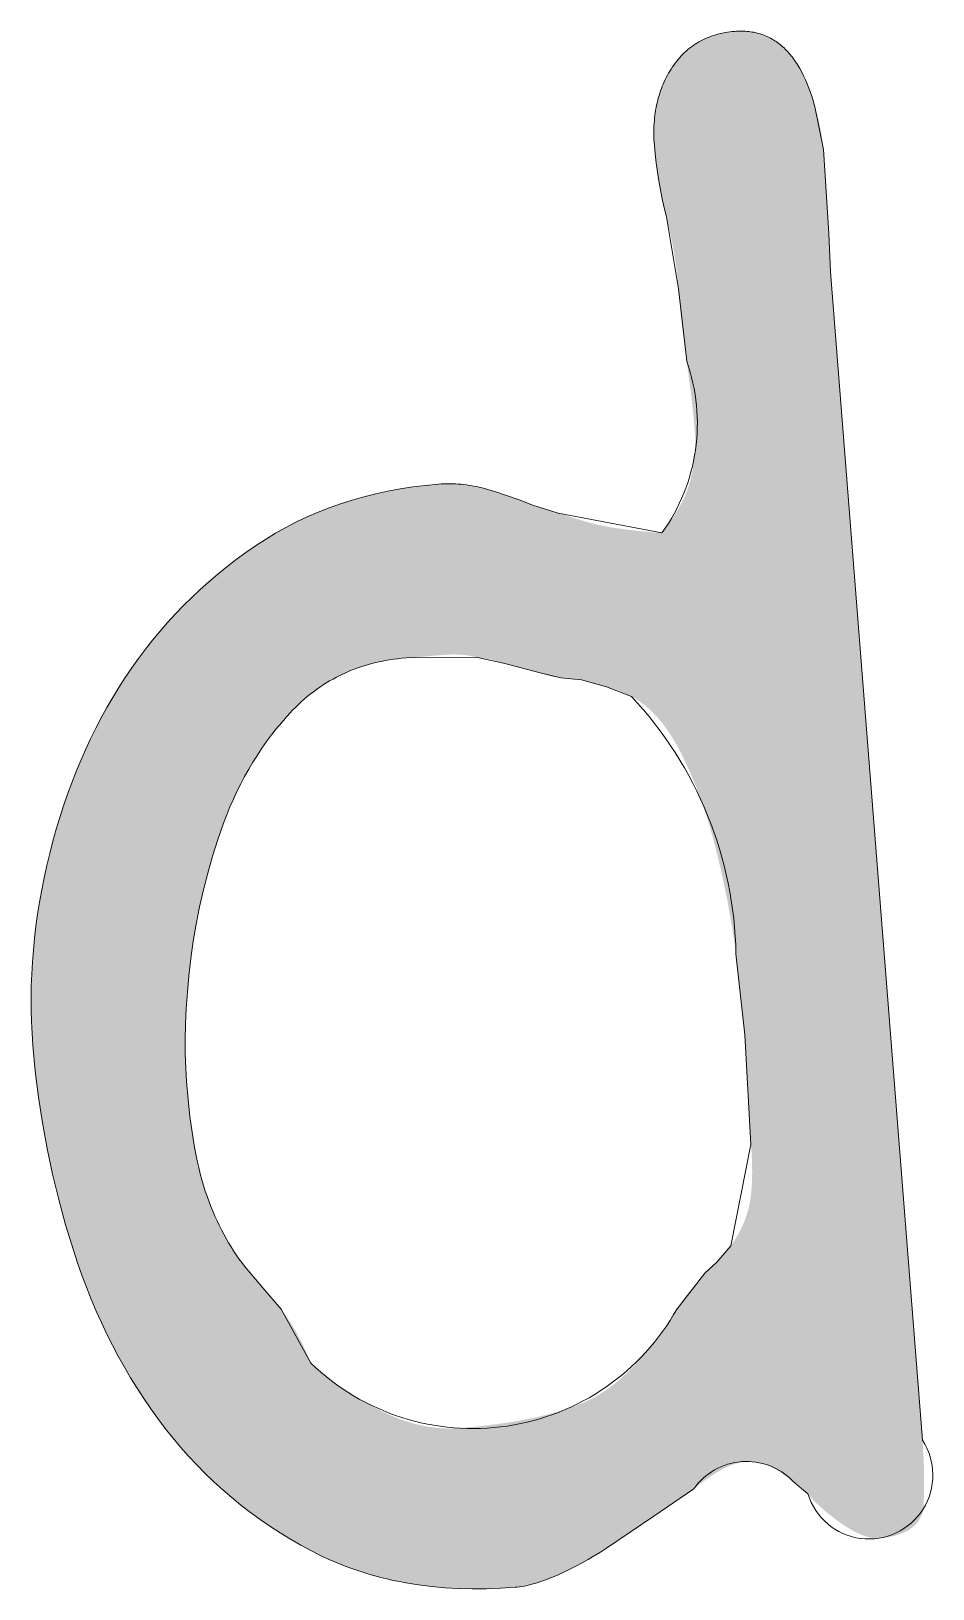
# Model space of a CAD drawing. Header units: millimetres. Extents: x 0 to 118, y 0 to 92.
# Drawn here: x 47.42 to 51.66, y 70.75 to 78.07 of the extents above; entities that cross this region are included whole.
import ezdxf

# ---------------------------------------------------------------- set-up
doc = ezdxf.new("R2010")
doc.units = ezdxf.units.MM
doc.header["$MEASUREMENT"] = 0
doc.layers.add('Default', color=178, linetype='Continuous', true_color=0x000000)

msp = doc.modelspace()

# ---------------------------------------------------------------- hatches: boundary and pattern name
at = {"layer": 'Default'}
h = msp.add_hatch(color=256, dxfattribs=at)
h.paths.add_polyline_path([(51.167, 77.117), (51.1699, 77.024), (51.1753, 76.9374), (51.1753, 76.9372), (51.608, 71.4462), (51.613, 71.3692), (51.6155, 71.2936), (51.6157, 71.2193), (51.6136, 71.1463), (51.6133, 71.1418), (51.613, 71.1374), (51.6125, 71.133), (51.612, 71.1287), (51.6114, 71.1245), (51.6106, 71.1203), (51.6098, 71.1162), (51.6089, 71.1122), (51.6078, 71.1082), (51.6067, 71.1042), (51.6055, 71.1004), (51.6042, 71.0966), (51.6028, 71.0928), (51.6013, 71.0892), (51.5997, 71.0856), (51.598, 71.082), (51.5962, 71.0785), (51.5943, 71.0751), (51.5924, 71.0717), (51.5903, 71.0684), (51.5881, 71.0652), (51.5858, 71.062), (51.5835, 71.0589), (51.581, 71.0559), (51.5785, 71.0529), (51.5758, 71.05), (51.5731, 71.0471), (51.5702, 71.0443), (51.5673, 71.0416), (51.5642, 71.0389), (51.5611, 71.0363), (51.5579, 71.0338), (51.5546, 71.0313), (51.5511, 71.0289), (51.5476, 71.0265), (51.544, 71.0242), (51.5403, 71.022), (51.5365, 71.0198), (51.5326, 71.0177), (51.5286, 71.0157), (51.5245, 71.0137), (51.5203, 71.0118), (51.5161, 71.0099), (51.5117, 71.0081), (51.5072, 71.0064), (51.5027, 71.0048), (51.498, 71.0031), (51.4932, 71.0016), (51.4834, 70.9987), (51.4732, 70.9961), (51.4627, 70.9937), (51.4517, 70.9916), (51.4404, 70.9897), (51.4287, 70.988), (51.4166, 70.9867), (51.4041, 70.9855), (51.4011, 70.9853), (51.398, 70.9852), (51.3949, 70.9852), (51.3918, 70.9852), (51.3887, 70.9853), (51.3855, 70.9855), (51.3823, 70.9857), (51.379, 70.986), (51.3757, 70.9864), (51.3724, 70.9869), (51.3691, 70.9874), (51.3657, 70.9881), (51.3622, 70.9887), (51.3588, 70.9895), (51.3518, 70.9912), (51.3446, 70.9933), (51.3373, 70.9956), (51.3298, 70.9982), (51.3223, 71.0011), (51.3145, 71.0043), (51.3067, 71.0078), (51.2987, 71.0116), (51.2905, 71.0157), (51.2823, 71.0201), (51.2738, 71.0248), (51.2653, 71.0297), (51.2566, 71.035), (51.2388, 71.0464), (51.2204, 71.0589), (51.2014, 71.0727), (51.1819, 71.0876), (51.1618, 71.1037), (51.1412, 71.121), (51.1316, 71.1294), (51.1222, 71.1379), (51.113, 71.1467), (51.1039, 71.1556), (51.095, 71.1648), (51.0863, 71.1742), (51.0777, 71.1838), (51.0693, 71.1936), (51.0652, 71.1984), (51.061, 71.2031), (51.0568, 71.2076), (51.0526, 71.212), (51.0483, 71.2163), (51.044, 71.2204), (51.0396, 71.2244), (51.0352, 71.2283), (51.0308, 71.232), (51.0263, 71.2355), (51.0218, 71.239), (51.0172, 71.2423), (51.0126, 71.2454), (51.008, 71.2484), (51.0034, 71.2513), (50.9987, 71.254), (50.9953, 71.2568), (50.9916, 71.2597), (50.9834, 71.2659), (50.9741, 71.2725), (50.9635, 71.2796), (50.939, 71.2953), (50.9098, 71.313), (50.9019, 71.3174), (50.8979, 71.3196), (50.8939, 71.3216), (50.8899, 71.3236), (50.8859, 71.3254), (50.8818, 71.3272), (50.8778, 71.3289), (50.8737, 71.3305), (50.8696, 71.332), (50.8655, 71.3335), (50.8614, 71.3349), (50.8572, 71.3361), (50.8531, 71.3373), (50.8489, 71.3384), (50.8447, 71.3395), (50.8405, 71.3404), (50.8363, 71.3412), (50.832, 71.342), (50.8278, 71.3427), (50.8235, 71.3433), (50.8192, 71.3438), (50.8149, 71.3443), (50.8105, 71.3446), (50.8062, 71.3449), (50.8018, 71.3451), (50.7975, 71.3452), (50.7931, 71.3452), (50.7886, 71.3451), (50.7842, 71.3449), (50.7797, 71.3447), (50.7753, 71.3444), (50.7692, 71.3438), (50.7631, 71.343), (50.7569, 71.342), (50.7506, 71.3408), (50.7441, 71.3394), (50.7376, 71.3377), (50.731, 71.3358), (50.7243, 71.3337), (50.7174, 71.3314), (50.7105, 71.3288), (50.7035, 71.3261), (50.6964, 71.3231), (50.6892, 71.3199), (50.6818, 71.3164), (50.6744, 71.3128), (50.6669, 71.3089), (50.6516, 71.3006), (50.6358, 71.2913), (50.6197, 71.2811), (50.6032, 71.2701), (50.5863, 71.2582), (50.569, 71.2454), (50.5512, 71.2318), (50.5331, 71.2172), (50.345, 71.0883), (50.1226, 70.9388), (50.094, 70.9203), (50.0653, 70.9026), (50.0366, 70.8857), (50.0079, 70.8695), (49.9791, 70.8541), (49.9502, 70.8394), (49.9213, 70.8255), (49.8924, 70.8123), (49.8638, 70.8002), (49.8363, 70.7895), (49.8098, 70.7802), (49.7969, 70.7761), (49.7843, 70.7723), (49.7719, 70.7689), (49.7598, 70.7658), (49.748, 70.763), (49.7364, 70.7607), (49.7251, 70.7586), (49.714, 70.7569), (49.7032, 70.7556), (49.6926, 70.7546), (49.6245, 70.7502), (49.5575, 70.7478), (49.4916, 70.7474), (49.4269, 70.7491), (49.3632, 70.7527), (49.3006, 70.7584), (49.2392, 70.766), (49.2089, 70.7706), (49.1789, 70.7757), (49.1491, 70.7813), (49.1196, 70.7874), (49.0904, 70.794), (49.0615, 70.8011), (49.0329, 70.8087), (49.0045, 70.8168), (48.9764, 70.8254), (48.9486, 70.8345), (48.9211, 70.8441), (48.8938, 70.8543), (48.8669, 70.8649), (48.8402, 70.876), (48.8138, 70.8877), (48.7876, 70.8998), (48.7618, 70.9124), (48.7362, 70.9256), (48.6858, 70.9529), (48.6364, 70.9814), (48.588, 71.011), (48.5405, 71.0418), (48.4941, 71.0738), (48.4486, 71.1069), (48.4041, 71.1412), (48.3607, 71.1766), (48.3182, 71.2132), (48.2766, 71.2509), (48.2361, 71.2899), (48.1966, 71.3299), (48.158, 71.3712), (48.1204, 71.4135), (48.0838, 71.4571), (48.0482, 71.5018), (48.0136, 71.5475), (47.98, 71.5941), (47.9475, 71.6415), (47.9159, 71.6899), (47.8854, 71.7391), (47.8558, 71.7893), (47.8273, 71.8403), (47.7997, 71.8921), (47.7732, 71.9449), (47.7477, 71.9985), (47.7232, 72.053), (47.6998, 72.1084), (47.6773, 72.1646), (47.6559, 72.2218), (47.6354, 72.2797), (47.616, 72.3386), (47.5799, 72.4575), (47.5472, 72.5768), (47.5182, 72.6966), (47.4926, 72.8169), (47.4706, 72.9376), (47.4521, 73.0588), (47.4372, 73.1804), (47.4257, 73.3026), (47.422, 73.3579), (47.4194, 73.4133), (47.4179, 73.4688), (47.4176, 73.5245), (47.4185, 73.5804), (47.4206, 73.6363), (47.4238, 73.6925), (47.4281, 73.7487), (47.4337, 73.8051), (47.4403, 73.8617), (47.4482, 73.9183), (47.4572, 73.9752), (47.4674, 74.0321), (47.4787, 74.0892), (47.4912, 74.1464), (47.5049, 74.2038), (47.5197, 74.2608), (47.5354, 74.3172), (47.5521, 74.3728), (47.5699, 74.4277), (47.5886, 74.4819), (47.6083, 74.5353), (47.629, 74.5881), (47.6507, 74.6401), (47.6734, 74.6914), (47.6971, 74.742), (47.7218, 74.7918), (47.7475, 74.841), (47.7741, 74.8894), (47.8018, 74.9371), (47.8305, 74.9841), (47.8601, 75.0304), (47.8908, 75.0758), (47.9225, 75.1204), (47.9552, 75.164), (47.9889, 75.2068), (48.0236, 75.2486), (48.0594, 75.2896), (48.0961, 75.3296), (48.1338, 75.3687), (48.1726, 75.407), (48.2124, 75.4443), (48.2531, 75.4807), (48.2949, 75.5162), (48.3377, 75.5508), (48.3815, 75.5845), (48.4263, 75.6173), (48.4721, 75.6492), (48.5188, 75.6798), (48.5665, 75.7087), (48.6151, 75.736), (48.6647, 75.7616), (48.7151, 75.7855), (48.7666, 75.8078), (48.8189, 75.8285), (48.8722, 75.8474), (48.9264, 75.8647), (48.9816, 75.8804), (49.0377, 75.8944), (49.0947, 75.9067), (49.1526, 75.9173), (49.2115, 75.9263), (49.2713, 75.9337), (49.3321, 75.9393), (49.3455, 75.9402), (49.3589, 75.9409), (49.3722, 75.9412), (49.3856, 75.9413), (49.3989, 75.941), (49.4122, 75.9405), (49.4254, 75.9397), (49.4387, 75.9386), (49.4519, 75.9373), (49.4651, 75.9356), (49.4782, 75.9337), (49.4914, 75.9315), (49.5045, 75.929), (49.5176, 75.9262), (49.5307, 75.9232), (49.5438, 75.9198), (49.5701, 75.9125), (49.5971, 75.9045), (49.653, 75.8864), (49.7113, 75.8655), (49.772, 75.8419), (49.8953, 75.8034), (50.0183, 75.7651), (50.0342, 75.7604), (50.051, 75.7559), (50.0687, 75.7515), (50.0873, 75.7473), (50.1274, 75.7394), (50.1711, 75.7321), (50.2185, 75.7255), (50.2697, 75.7196), (50.3245, 75.7144), (50.3831, 75.7098), (50.3963, 75.7273), (50.409, 75.7446), (50.421, 75.7617), (50.4324, 75.7786), (50.4432, 75.7954), (50.4533, 75.8119), (50.4627, 75.8282), (50.4716, 75.8444), (50.4798, 75.8603), (50.4873, 75.8761), (50.4942, 75.8917), (50.5005, 75.9071), (50.5061, 75.9223), (50.5086, 75.9299), (50.511, 75.9374), (50.5133, 75.9448), (50.5153, 75.9522), (50.5172, 75.9596), (50.519, 75.9669), (50.5252, 75.9955), (50.5303, 76.0235), (50.5325, 76.0373), (50.5344, 76.051), (50.536, 76.0644), (50.5373, 76.0777), (50.5384, 76.0909), (50.5392, 76.1039), (50.5398, 76.1167), (50.54, 76.1294), (50.54, 76.1419), (50.5398, 76.1543), (50.5393, 76.1665), (50.5385, 76.1786), (50.5311, 76.2624), (50.5221, 76.3468), (50.4995, 76.5177), (50.477, 76.6886), (50.4681, 76.7731), (50.4608, 76.8571), (50.457, 76.8989), (50.4523, 76.9408), (50.4466, 76.9828), (50.44, 77.025), (50.4325, 77.0673), (50.424, 77.1097), (50.4146, 77.1523), (50.4042, 77.195), (50.3938, 77.2376), (50.3844, 77.2801), (50.3759, 77.3224), (50.3683, 77.3647), (50.3617, 77.4069), (50.356, 77.449), (50.3513, 77.491), (50.3475, 77.5329), (50.3458, 77.5595), (50.3454, 77.5726), (50.3451, 77.5856), (50.3451, 77.5985), (50.3453, 77.6112), (50.3458, 77.6239), (50.3465, 77.6364), (50.3474, 77.6488), (50.3486, 77.661), (50.3499, 77.6732), (50.3516, 77.6852), (50.3534, 77.6971), (50.3555, 77.7088), (50.3578, 77.7205), (50.3603, 77.732), (50.3631, 77.7434), (50.3661, 77.7547), (50.3694, 77.7659), (50.3728, 77.7769), (50.3765, 77.7878), (50.3805, 77.7986), (50.3847, 77.8093), (50.3891, 77.8198), (50.3937, 77.8302), (50.3986, 77.8405), (50.4037, 77.8507), (50.409, 77.8608), (50.4146, 77.8707), (50.4204, 77.8805), (50.4265, 77.8902), (50.4327, 77.8998), (50.4392, 77.9091), (50.4458, 77.9183), (50.4527, 77.9271), (50.4596, 77.9357), (50.4668, 77.944), (50.4741, 77.9521), (50.4816, 77.9598), (50.4893, 77.9674), (50.4972, 77.9746), (50.5052, 77.9816), (50.5134, 77.9883), (50.5218, 77.9947), (50.5303, 78.0009), (50.539, 78.0068), (50.5479, 78.0124), (50.557, 78.0178), (50.5662, 78.0229), (50.5757, 78.0277), (50.5853, 78.0323), (50.595, 78.0366), (50.605, 78.0406), (50.6151, 78.0443), (50.6254, 78.0478), (50.6358, 78.051), (50.6465, 78.054), (50.6573, 78.0567), (50.6683, 78.0591), (50.6794, 78.0612), (50.6908, 78.0631), (50.7023, 78.0647), (50.714, 78.066), (50.7258, 78.0671), (50.7344, 78.0677), (50.7428, 78.0681), (50.7512, 78.0683), (50.7595, 78.0683), (50.7677, 78.0681), (50.7758, 78.0677), (50.7838, 78.0671), (50.7917, 78.0663), (50.7996, 78.0653), (50.8074, 78.0642), (50.8151, 78.0628), (50.8227, 78.0612), (50.8302, 78.0595), (50.8376, 78.0575), (50.845, 78.0554), (50.8523, 78.053), (50.8595, 78.0505), (50.8666, 78.0478), (50.8736, 78.0449), (50.8805, 78.0418), (50.8874, 78.0385), (50.8941, 78.035), (50.9008, 78.0313), (50.9074, 78.0274), (50.9139, 78.0233), (50.9203, 78.019), (50.9267, 78.0145), (50.9329, 78.0099), (50.9391, 78.005), (50.9452, 77.9999), (50.9512, 77.9947), (50.9571, 77.9893), (50.963, 77.9836), (50.9687, 77.9778), (50.9744, 77.9718), (50.98, 77.9655), (50.9855, 77.9591), (50.9909, 77.9525), (50.9962, 77.9457), (51.0015, 77.9387), (51.0067, 77.9315), (51.0117, 77.9241), (51.0167, 77.9165), (51.0217, 77.9088), (51.0265, 77.9008), (51.0312, 77.8926), (51.0405, 77.8757), (51.0494, 77.858), (51.0579, 77.8396), (51.0661, 77.8203), (51.074, 77.8003), (51.0816, 77.7795), (51.0888, 77.7579), (51.0957, 77.7355), (51.1022, 77.7124), (51.1096, 77.6887), (51.1164, 77.6647), (51.1224, 77.6402), (51.1277, 77.6153), (51.1324, 77.59), (51.1363, 77.5642), (51.1395, 77.5381), (51.1419, 77.5114), (51.157, 77.3204), (51.1638, 77.2158)], flags=0)
h.paths.add_polyline_path([(50.7312, 73.7314), (50.7571, 73.5171), (50.7733, 73.3504), (50.7733, 73.3503), (50.8018, 72.8361), (50.8048, 72.7925), (50.8067, 72.7512), (50.8074, 72.7123), (50.807, 72.6757), (50.8064, 72.6584), (50.8054, 72.6416), (50.8042, 72.6253), (50.8028, 72.6097), (50.801, 72.5947), (50.799, 72.5803), (50.7966, 72.5665), (50.794, 72.5532), (50.7911, 72.5403), (50.7879, 72.5274), (50.7843, 72.5147), (50.7804, 72.5021), (50.7762, 72.4896), (50.7716, 72.4773), (50.7667, 72.465), (50.7615, 72.4529), (50.7559, 72.4409), (50.75, 72.429), (50.7437, 72.4172), (50.7371, 72.4055), (50.7302, 72.394), (50.7229, 72.3826), (50.7153, 72.3712), (50.7073, 72.36), (50.7073, 72.36), (50.6413, 72.2828), (50.6413, 72.2828), (50.5853, 72.2304), (50.5304, 72.1659), (50.5132, 72.1451), (50.4948, 72.1211), (50.4751, 72.094), (50.4542, 72.0638), (50.4275, 72.0221), (50.4008, 71.9824), (50.3741, 71.9446), (50.3474, 71.9087), (50.3207, 71.8747), (50.294, 71.8426), (50.2673, 71.8125), (50.2405, 71.7843), (50.2272, 71.7709), (50.2138, 71.758), (50.2004, 71.7455), (50.187, 71.7336), (50.1736, 71.7221), (50.1602, 71.7111), (50.1468, 71.7006), (50.1335, 71.6906), (50.1201, 71.6811), (50.1066, 71.672), (50.0932, 71.6634), (50.0798, 71.6553), (50.0664, 71.6477), (50.053, 71.6406), (50.0396, 71.6339), (50.0261, 71.6277), (49.9986, 71.6161), (49.9698, 71.605), (49.9397, 71.5944), (49.9083, 71.5843), (49.8756, 71.5747), (49.8415, 71.5656), (49.8062, 71.557), (49.7696, 71.549), (49.7316, 71.5414), (49.6924, 71.5344), (49.61, 71.5218), (49.5224, 71.5112), (49.4295, 71.5027), (49.4183, 71.502), (49.4071, 71.5014), (49.3958, 71.5011), (49.3845, 71.5009), (49.3732, 71.501), (49.3618, 71.5014), (49.3504, 71.5019), (49.339, 71.5027), (49.3276, 71.5036), (49.3161, 71.5048), (49.3046, 71.5063), (49.2931, 71.5079), (49.2815, 71.5098), (49.2699, 71.5119), (49.2583, 71.5142), (49.2467, 71.5167), (49.2233, 71.5224), (49.1998, 71.529), (49.1762, 71.5365), (49.1525, 71.5449), (49.1287, 71.5541), (49.1047, 71.5643), (49.0807, 71.5753), (49.0565, 71.5873), (49.009, 71.6123), (48.9634, 71.6381), (48.9199, 71.6646), (48.8785, 71.6918), (48.8585, 71.7057), (48.839, 71.7197), (48.8201, 71.734), (48.8016, 71.7484), (48.7836, 71.763), (48.7662, 71.7778), (48.7492, 71.7928), (48.7328, 71.808), (48.7175, 71.8451), (48.7015, 71.8806), (48.6849, 71.9146), (48.6677, 71.947), (48.6589, 71.9627), (48.6499, 71.9779), (48.6408, 71.9928), (48.6315, 72.0073), (48.622, 72.0214), (48.6124, 72.0351), (48.6026, 72.0484), (48.5721, 72.089), (48.5615, 72.1022), (48.5509, 72.1151), (48.54, 72.1275), (48.5291, 72.1396), (48.5179, 72.1514), (48.5067, 72.1627), (48.4953, 72.174), (48.4842, 72.1856), (48.4732, 72.1976), (48.4624, 72.2101), (48.4517, 72.223), (48.4412, 72.2362), (48.4309, 72.2499), (48.4207, 72.2641), (48.4074, 72.2812), (48.3945, 72.2988), (48.3819, 72.3169), (48.3695, 72.3354), (48.3575, 72.3544), (48.3457, 72.3738), (48.3343, 72.3936), (48.3231, 72.4139), (48.3122, 72.4347), (48.3017, 72.4559), (48.2914, 72.4775), (48.2815, 72.4996), (48.2718, 72.5221), (48.2624, 72.5451), (48.2445, 72.5925), (48.2361, 72.6171), (48.2279, 72.643), (48.2201, 72.6701), (48.2126, 72.6983), (48.2054, 72.7278), (48.1985, 72.7585), (48.1858, 72.8234), (48.1744, 72.8932), (48.1643, 72.9678), (48.1555, 73.0472), (48.1481, 73.1313), (48.1441, 73.1952), (48.1419, 73.2615), (48.1416, 73.3302), (48.1432, 73.4012), (48.1467, 73.4747), (48.1521, 73.5505), (48.1593, 73.6288), (48.1685, 73.7095), (48.1797, 73.791), (48.1932, 73.872), (48.209, 73.9525), (48.2272, 74.0324), (48.2476, 74.1117), (48.2702, 74.1904), (48.2952, 74.2686), (48.3225, 74.3463), (48.3371, 74.3846), (48.3524, 74.4222), (48.3685, 74.4591), (48.3854, 74.4953), (48.403, 74.5309), (48.4214, 74.5657), (48.4405, 74.5999), (48.4605, 74.6334), (48.4811, 74.6662), (48.5025, 74.6982), (48.5247, 74.7297), (48.5477, 74.7604), (48.5714, 74.7904), (48.5958, 74.8198), (48.621, 74.8484), (48.647, 74.8764), (48.6603, 74.89), (48.6738, 74.9032), (48.6875, 74.9161), (48.7015, 74.9285), (48.7156, 74.9406), (48.73, 74.9523), (48.7446, 74.9636), (48.7594, 74.9746), (48.7744, 74.9851), (48.7897, 74.9953), (48.8052, 75.0051), (48.8209, 75.0145), (48.8368, 75.0235), (48.8529, 75.0322), (48.8692, 75.0404), (48.8858, 75.0483), (48.9026, 75.0558), (48.9196, 75.0629), (48.9368, 75.0697), (48.9542, 75.076), (48.9718, 75.082), (48.9897, 75.0876), (49.0078, 75.0928), (49.0261, 75.0976), (49.0446, 75.1021), (49.0633, 75.1061), (49.0823, 75.1098), (49.1015, 75.1131), (49.1208, 75.116), (49.1404, 75.1186), (49.1603, 75.1207), (49.1803, 75.1225), (49.3713, 75.1376), (49.3802, 75.1382), (49.3892, 75.1386), (49.3982, 75.1388), (49.4072, 75.1388), (49.4162, 75.1387), (49.4252, 75.1384), (49.4343, 75.1379), (49.4433, 75.1372), (49.4524, 75.1363), (49.4615, 75.1352), (49.4705, 75.134), (49.4797, 75.1325), (49.4888, 75.1309), (49.4979, 75.1291), (49.5071, 75.1271), (49.5162, 75.1249), (49.5314, 75.1229), (49.5466, 75.1205), (49.5619, 75.1178), (49.5771, 75.1147), (49.5924, 75.1112), (49.6078, 75.1074), (49.6231, 75.1032), (49.6385, 75.0986), (49.6723, 75.0884), (49.7123, 75.0773), (49.8103, 75.0521), (49.8165, 75.0496), (49.8227, 75.0473), (49.8289, 75.0451), (49.8351, 75.0431), (49.8412, 75.0412), (49.8474, 75.0395), (49.8535, 75.0379), (49.8596, 75.0364), (49.8657, 75.035), (49.8718, 75.0338), (49.8779, 75.0328), (49.884, 75.0319), (49.8901, 75.0311), (49.8962, 75.0305), (49.9022, 75.03), (49.9082, 75.0296), (49.9323, 75.0282), (49.9564, 75.026), (49.9808, 75.0231), (50.0052, 75.0194), (50.0651, 75.0015), (50.1219, 74.9865), (50.1358, 74.9829), (50.1499, 74.9786), (50.1642, 74.9738), (50.1788, 74.9685), (50.1936, 74.9626), (50.2087, 74.9562), (50.224, 74.9492), (50.2396, 74.9417), (50.2481, 74.937), (50.2566, 74.9321), (50.2651, 74.9269), (50.2734, 74.9214), (50.2817, 74.9157), (50.2899, 74.9097), (50.298, 74.9035), (50.3061, 74.897), (50.3141, 74.8903), (50.322, 74.8833), (50.3298, 74.8761), (50.3376, 74.8686), (50.3452, 74.8609), (50.3529, 74.8529), (50.3604, 74.8447), (50.3679, 74.8362), (50.3752, 74.8274), (50.3826, 74.8184), (50.3898, 74.8092), (50.397, 74.7997), (50.4111, 74.78), (50.4249, 74.7592), (50.4385, 74.7374), (50.4517, 74.7147), (50.4647, 74.6909), (50.4773, 74.6662), (50.5018, 74.6149), (50.525, 74.5621), (50.547, 74.508), (50.5678, 74.4525), (50.5874, 74.3956), (50.6057, 74.3373), (50.6229, 74.2776), (50.6389, 74.2164), (50.6678, 74.0933), (50.6928, 73.9714), (50.7139, 73.8508)], flags=0)

# ---------------------------------------------------------------- linework, layer by layer
at = {"layer": 'Default', "color": 178, "lineweight": 0, "true_color": 0x000000}
for points in [[(51.167, 77.117), (51.1753, 76.9374), (51.608, 71.4462, -1.150114), (51.0693, 71.1936), (50.9987, 71.254, 0.471093), (50.5331, 71.2172), (50.345, 71.0883), (50.1226, 70.9388), (50.094, 70.9203), (50.0653, 70.9026), (50.0366, 70.8857), (50.0079, 70.8695), (49.9791, 70.8541), (49.9502, 70.8394), (49.9213, 70.8255), (49.8924, 70.8123), (49.8638, 70.8002), (49.8363, 70.7895), (49.8098, 70.7802), (49.7969, 70.7761), (49.7843, 70.7723), (49.7719, 70.7689), (49.7598, 70.7658), (49.748, 70.763), (49.7364, 70.7607), (49.7251, 70.7586), (49.714, 70.7569), (49.7032, 70.7556), (49.6926, 70.7546), (49.6245, 70.7502), (49.5575, 70.7478), (49.4916, 70.7474), (49.4269, 70.7491), (49.3632, 70.7527), (49.3006, 70.7584), (49.2392, 70.766), (49.2089, 70.7706), (49.1789, 70.7757), (49.1491, 70.7813), (49.1196, 70.7874), (49.0904, 70.794), (49.0615, 70.8011), (49.0329, 70.8087), (49.0045, 70.8168), (48.9764, 70.8254), (48.9486, 70.8345), (48.9211, 70.8441), (48.8938, 70.8543), (48.8669, 70.8649), (48.8402, 70.876), (48.8138, 70.8877), (48.7876, 70.8998), (48.7618, 70.9124), (48.7362, 70.9256), (48.6858, 70.9529), (48.6364, 70.9814), (48.588, 71.011), (48.5405, 71.0418), (48.4941, 71.0738), (48.4486, 71.1069), (48.4041, 71.1412), (48.3607, 71.1766), (48.3182, 71.2132), (48.2766, 71.2509), (48.2361, 71.2899), (48.1966, 71.3299), (48.158, 71.3712), (48.1204, 71.4135), (48.0838, 71.4571), (48.0482, 71.5018), (48.0136, 71.5475), (47.98, 71.5941), (47.9475, 71.6415), (47.9159, 71.6899), (47.8854, 71.7391), (47.8558, 71.7893), (47.8273, 71.8403), (47.7997, 71.8921), (47.7732, 71.9449), (47.7477, 71.9985), (47.7232, 72.053), (47.6998, 72.1084), (47.6773, 72.1646), (47.6559, 72.2218), (47.6354, 72.2797), (47.616, 72.3386), (47.5799, 72.4575), (47.5472, 72.5768), (47.5182, 72.6966), (47.4926, 72.8169), (47.4706, 72.9376), (47.4521, 73.0588), (47.4372, 73.1804), (47.4257, 73.3026), (47.422, 73.3579), (47.4194, 73.4133), (47.4179, 73.4688), (47.4176, 73.5245), (47.4185, 73.5804), (47.4206, 73.6363), (47.4238, 73.6925), (47.4281, 73.7487), (47.4337, 73.8051), (47.4403, 73.8617), (47.4482, 73.9183), (47.4572, 73.9752), (47.4674, 74.0321), (47.4787, 74.0892), (47.4912, 74.1464), (47.5049, 74.2038), (47.5197, 74.2608), (47.5354, 74.3172), (47.5521, 74.3728), (47.5699, 74.4277), (47.5886, 74.4819), (47.6083, 74.5353), (47.629, 74.5881), (47.6507, 74.6401), (47.6734, 74.6914), (47.6971, 74.742), (47.7218, 74.7918), (47.7475, 74.841), (47.7741, 74.8894), (47.8018, 74.9371), (47.8305, 74.9841), (47.8601, 75.0304), (47.8908, 75.0758), (47.9225, 75.1204), (47.9552, 75.164), (47.9889, 75.2068), (48.0236, 75.2486), (48.0594, 75.2896), (48.0961, 75.3296), (48.1338, 75.3687), (48.1726, 75.407), (48.2124, 75.4443), (48.2531, 75.4807), (48.2949, 75.5162), (48.3377, 75.5508), (48.3815, 75.5845), (48.4263, 75.6173), (48.4721, 75.6492), (48.5188, 75.6798), (48.5665, 75.7087), (48.6151, 75.736), (48.6647, 75.7616), (48.7151, 75.7855), (48.7666, 75.8078), (48.8189, 75.8285), (48.8722, 75.8474), (48.9264, 75.8647), (48.9816, 75.8804), (49.0377, 75.8944), (49.0947, 75.9067), (49.1526, 75.9173), (49.2115, 75.9263), (49.2713, 75.9337), (49.3321, 75.9393), (49.3455, 75.9402), (49.3589, 75.9409), (49.3722, 75.9412), (49.3856, 75.9413), (49.3989, 75.941), (49.4122, 75.9405), (49.4254, 75.9397), (49.4387, 75.9386), (49.4519, 75.9373), (49.4651, 75.9356), (49.4782, 75.9337), (49.4914, 75.9315), (49.5045, 75.929), (49.5176, 75.9262), (49.5307, 75.9232), (49.5438, 75.9198), (49.5701, 75.9125), (49.5971, 75.9045), (49.653, 75.8864), (49.7113, 75.8655), (49.772, 75.8419), (49.8953, 75.8034), (50.3831, 75.7098, 0.246213), (50.4995, 76.5177), (50.4608, 76.8571), (50.4042, 77.195), (50.3938, 77.2376), (50.3844, 77.2801), (50.3759, 77.3224), (50.3683, 77.3647), (50.3617, 77.4069), (50.356, 77.449), (50.3513, 77.491), (50.3475, 77.5329), (50.3458, 77.5595), (50.3454, 77.5726), (50.3451, 77.5856), (50.3451, 77.5985), (50.3453, 77.6112), (50.3458, 77.6239), (50.3465, 77.6364), (50.3474, 77.6488), (50.3486, 77.661), (50.3499, 77.6732), (50.3516, 77.6852), (50.3534, 77.6971), (50.3555, 77.7088), (50.3578, 77.7205), (50.3603, 77.732), (50.3631, 77.7434), (50.3661, 77.7547), (50.3694, 77.7659), (50.3728, 77.7769), (50.3765, 77.7878), (50.3805, 77.7986), (50.3847, 77.8093), (50.3891, 77.8198), (50.3937, 77.8302), (50.3986, 77.8405), (50.4037, 77.8507), (50.409, 77.8608), (50.4146, 77.8707), (50.4204, 77.8805), (50.4265, 77.8902), (50.4327, 77.8998), (50.4392, 77.9091), (50.4458, 77.9183), (50.4527, 77.9271), (50.4596, 77.9357), (50.4668, 77.944), (50.4741, 77.9521), (50.4816, 77.9598), (50.4893, 77.9674), (50.4972, 77.9746), (50.5052, 77.9816), (50.5134, 77.9883), (50.5218, 77.9947), (50.5303, 78.0009), (50.539, 78.0068), (50.5479, 78.0124), (50.557, 78.0178), (50.5662, 78.0229), (50.5757, 78.0277), (50.5853, 78.0323), (50.595, 78.0366), (50.605, 78.0406), (50.6151, 78.0443), (50.6254, 78.0478), (50.6358, 78.051), (50.6465, 78.054), (50.6573, 78.0567), (50.6683, 78.0591), (50.6794, 78.0612), (50.6908, 78.0631), (50.7023, 78.0647), (50.714, 78.066), (50.7258, 78.0671), (50.7344, 78.0677), (50.7428, 78.0681), (50.7512, 78.0683), (50.7595, 78.0683), (50.7677, 78.0681), (50.7758, 78.0677), (50.7838, 78.0671), (50.7917, 78.0663), (50.7996, 78.0653), (50.8074, 78.0642), (50.8151, 78.0628), (50.8227, 78.0612), (50.8302, 78.0595), (50.8376, 78.0575), (50.845, 78.0554), (50.8523, 78.053), (50.8595, 78.0505), (50.8666, 78.0478), (50.8736, 78.0449), (50.8805, 78.0418), (50.8874, 78.0385), (50.8941, 78.035), (50.9008, 78.0313), (50.9074, 78.0274), (50.9139, 78.0233), (50.9203, 78.019), (50.9267, 78.0145), (50.9329, 78.0099), (50.9391, 78.005), (50.9452, 77.9999), (50.9512, 77.9947), (50.9571, 77.9893), (50.963, 77.9836), (50.9687, 77.9778), (50.9744, 77.9718), (50.98, 77.9655), (50.9855, 77.9591), (50.9909, 77.9525), (50.9962, 77.9457), (51.0015, 77.9387), (51.0067, 77.9315), (51.0117, 77.9241), (51.0167, 77.9165), (51.0217, 77.9088), (51.0265, 77.9008), (51.0312, 77.8926), (51.0405, 77.8757), (51.0494, 77.858), (51.0579, 77.8396), (51.0661, 77.8203), (51.074, 77.8003), (51.0816, 77.7795), (51.0888, 77.7579), (51.0957, 77.7355), (51.1022, 77.7124), (51.1419, 77.5114)], [(50.7312, 73.7314, 0.186184), (50.2396, 74.9417), (50.1219, 74.9865), (50.0052, 75.0194), (49.9082, 75.0296), (49.8103, 75.0521), (49.6385, 75.0986), (49.5162, 75.1249), (49.1803, 75.1225), (49.1603, 75.1207), (49.1404, 75.1186), (49.1208, 75.116), (49.1015, 75.1131), (49.0823, 75.1098), (49.0633, 75.1061), (49.0446, 75.1021), (49.0261, 75.0976), (49.0078, 75.0928), (48.9897, 75.0876), (48.9718, 75.082), (48.9542, 75.076), (48.9368, 75.0697), (48.9196, 75.0629), (48.9026, 75.0558), (48.8858, 75.0483), (48.8692, 75.0404), (48.8529, 75.0322), (48.8368, 75.0235), (48.8209, 75.0145), (48.8052, 75.0051), (48.7897, 74.9953), (48.7744, 74.9851), (48.7594, 74.9746), (48.7446, 74.9636), (48.73, 74.9523), (48.7156, 74.9406), (48.7015, 74.9285), (48.6875, 74.9161), (48.6738, 74.9032), (48.6603, 74.89), (48.647, 74.8764), (48.621, 74.8484), (48.5958, 74.8198), (48.5714, 74.7904), (48.5477, 74.7604), (48.5247, 74.7297), (48.5025, 74.6982), (48.4811, 74.6662), (48.4605, 74.6334), (48.4405, 74.5999), (48.4214, 74.5657), (48.403, 74.5309), (48.3854, 74.4953), (48.3685, 74.4591), (48.3524, 74.4222), (48.3371, 74.3846), (48.3225, 74.3463), (48.2952, 74.2686), (48.2702, 74.1904), (48.2476, 74.1117), (48.2272, 74.0324), (48.209, 73.9525), (48.1932, 73.872), (48.1797, 73.791), (48.1685, 73.7095), (48.1593, 73.6288), (48.1521, 73.5505), (48.1467, 73.4747), (48.1432, 73.4012), (48.1416, 73.3302), (48.1419, 73.2615), (48.1441, 73.1952), (48.1481, 73.1313), (48.1555, 73.0472), (48.1643, 72.9678), (48.1744, 72.8932), (48.1858, 72.8234), (48.1985, 72.7585), (48.2054, 72.7278), (48.2126, 72.6983), (48.2201, 72.6701), (48.2279, 72.643), (48.2361, 72.6171), (48.2445, 72.5925), (48.2624, 72.5451), (48.2718, 72.5221), (48.2815, 72.4996), (48.2914, 72.4775), (48.3017, 72.4559), (48.3122, 72.4347), (48.3231, 72.4139), (48.3343, 72.3936), (48.3457, 72.3738), (48.3575, 72.3544), (48.3695, 72.3354), (48.3819, 72.3169), (48.3945, 72.2988), (48.4074, 72.2812), (48.4207, 72.2641), (48.5067, 72.1627), (48.5927, 72.0614), (48.7328, 71.808, 0.491647), (50.4542, 72.0638), (50.5853, 72.2304), (50.6413, 72.2828), (50.7073, 72.36), (50.8018, 72.8361), (50.7733, 73.3504)]]:
    msp.add_lwpolyline(points, format="xyb", close=True, dxfattribs=at)

doc.saveas('drawing.dxf')
